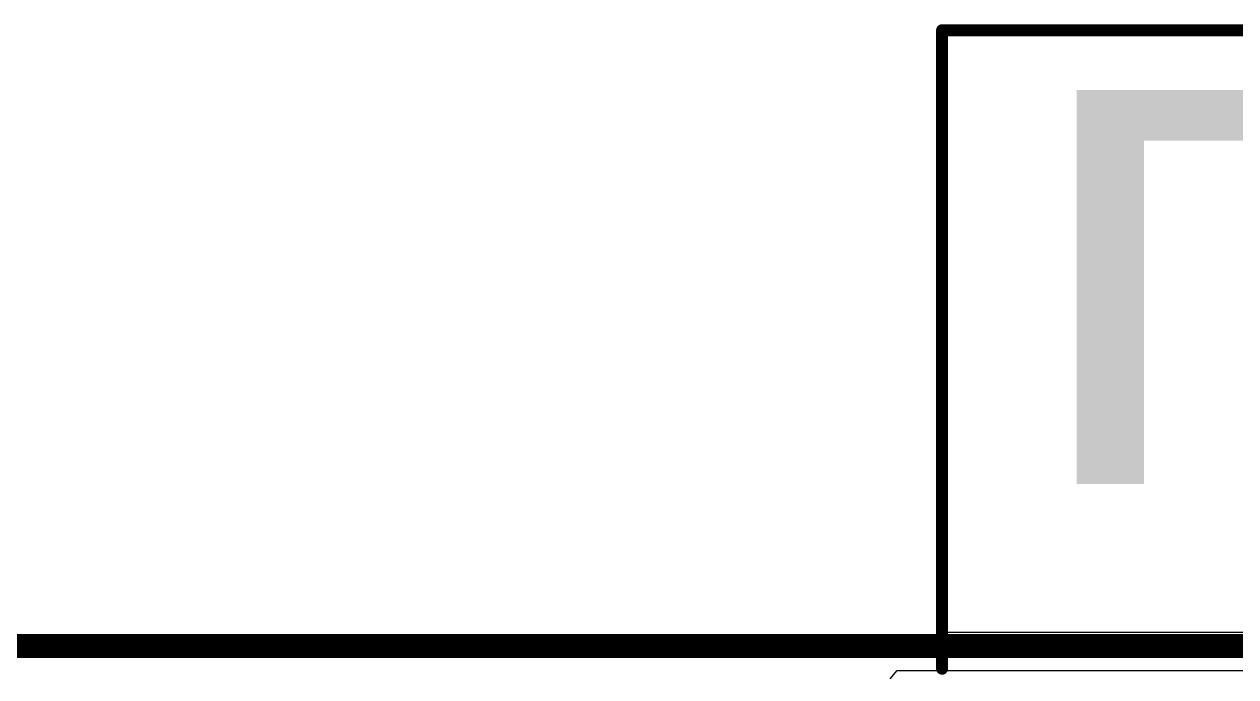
# Model space of a CAD drawing. Header units: inches. Extents: x -1 to 208, y -10 to 150.
# Drawn here: x 21.35 to 34.16, y 74.67 to 81.57 of the extents above; entities that cross this region are included whole.
import ezdxf

# ---------------------------------------------------------------- set-up
doc = ezdxf.new("R2010")
doc.units = ezdxf.units.IN
for name, color, linetype in [('Board Outline', 216, 'Continuous'), ('Keep-Out Layer', 6, 'Continuous'), ('Top Layer', 1, 'Continuous'), ('Top Overlay', 2, 'Continuous')]:
    doc.layers.add(name, color=color, linetype=linetype)

# ---------------------------------------------------------------- blocks, each defined once
blk = doc.blocks.new('ESP32_WROVER_E_N16R8_12')
at = {"layer": 'Top Overlay'}
for points in [[(-7.518, 17.704), (-5.055, 17.704), (-5.055, 18.237), (-7.518, 18.237)], [(-7.518, 14.072), (-6.807, 14.072), (-6.807, 18.237), (-7.518, 18.237)]]:
    blk.add_hatch(color=2, dxfattribs=at).paths.add_polyline_path(points)
at = {"layer": 'Keep-Out Layer'}
for p, q in [((-8.97, 12.501), (-8.97, 18.87)), ((-8.97, 18.87), (9.06, 18.87)), ((9.06, 12.501), (-8.97, 12.501))]:
    blk.add_line(p, q, dxfattribs=at)
at = {"layer": 'Top Overlay'}
for points in [[(-8.94, 18.87, 0.127, 0.127, 0), (9.06, 18.87, 0.127, 0.127, 0)], [(-8.94, 12.12, 0.127, 0.127, 0), (-8.94, 18.87, 0.127, 0.127, 0)]]:
    blk.add_lwpolyline(points, format="xyseb", dxfattribs=at)
for points in [[(-8.972, 18.87, 0.0635, 0.0635, 1), (-8.908, 18.87, 0.0635, 0.0635, 1)], [(-8.972, 18.87, 0.0635, 0.0635, 1), (-8.908, 18.87, 0.0635, 0.0635, 1)], [(-8.972, 12.12, 0.0635, 0.0635, 1), (-8.908, 12.12, 0.0635, 0.0635, 1)]]:
    blk.add_lwpolyline(points, format="xyseb", close=True, dxfattribs=at)

msp = doc.modelspace()

# ---------------------------------------------------------------- linework, layer by layer
at = {"layer": 'Board Outline'}
msp.add_lwpolyline([(1.2, 75, 0.254, 0.254, 0), (78.8, 75, 0.254, 0.254, 0)], format="xyseb", dxfattribs=at)
at = {"layer": 'Top Layer'}
for p, q in [((30.504, 74.652), (30.578, 74.741)), ((30.578, 74.741), (53.281, 74.741))]:
    msp.add_line(p, q, dxfattribs=at)

# ---------------------------------------------------------------- block references
msp.add_blockref('ESP32_WROVER_E_N16R8_12', (39.993, 62.64))

doc.saveas('drawing.dxf')
